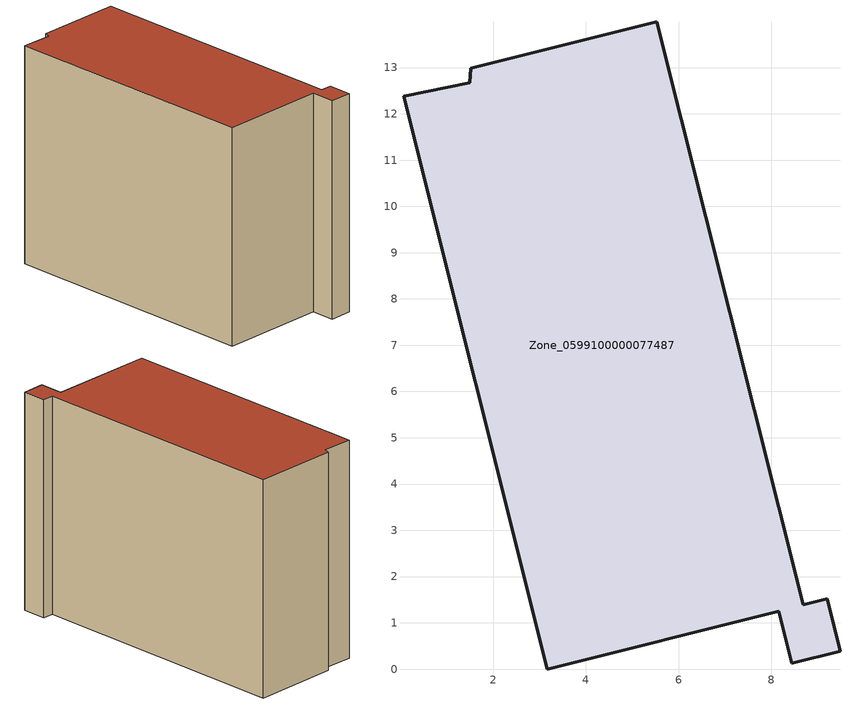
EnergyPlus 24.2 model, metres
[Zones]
Zone_0599100000077487
 floor ground (C_G): 9.49,0.39 8.45,0.13 8.17,1.25 3.16,0 0.06,12.38 1.49,12.67 1.51,12.98 5.53,13.99 8.7,1.39 9.21,1.52 z0
 wall outside (C_F): 8.45,0.13 9.49,0.39 9.21,1.52 8.7,1.39 5.53,13.99 1.51,12.98 1.49,12.67 0.06,12.38 3.16,0 8.17,1.25 8.45,0.13 z0:10.6
 roof outside (C_R): 5.53,13.99 1.51,12.98 1.49,12.67 0.06,12.38 3.16,0 8.17,1.25 8.45,0.13 9.49,0.39 9.21,1.52 8.7,1.39 z10.6
[BUILDING]
Pand.0599100000077487: North Axis=0; Terrain=City; Loads Convergence Tolerance Value=0.04; Temperature Convergence Tolerance Value=0.4; Solar Distribution=FullExterior; Maximum Number of Warmup Days=25; Minimum Number of Warmup Days=1
[Site:Location]
Rotterdam.The.Hague.AP_ZH_NLD Design_Conditions: Latitude=51.96; Longitude=4.45; Time Zone=1; Elevation=-4.5
[SITE:GROUNDTEMPERATURE:BUILDINGSURFACE]
18, 18, 18, 18, 18, 18, 18, 18, 18, 18, 18, 18
[MATERIAL] Thermal Absorptance=0.9; Solar Absorptance=0.7; Visible Absorptance=0.7
Name | Roughness | Thickness | Conductivity | Density | Specific Heat
G.TI.1992-2005 | MediumSmooth | 0.15 | 0.06 | 540 | 1210
F.TI.1992-2005 | Rough | 0.3 | 0.12 | 1920 | 840
R.TI.1992-2005 | MediumRough | 0.2 | 0.08 | 1500 | 1000
[CONSTRUCTION]
C_G: G.TI.1992-2005
C_F: F.TI.1992-2005
C_R: R.TI.1992-2005
[ZONE]
Zone_0599100000077487: Type=1; Multiplier=1; Ceiling Height=Autocalculate; Volume=Autocalculate; Floor Area=autocalculate; Part of Total Floor Area=Yes
[ZONEINFILTRATION:DESIGNFLOWRATE]
Infil_Zone_0599100000077487: Zone or ZoneList or Space or SpaceList=Zone_0599100000077487; Schedule=AlwaysOn; Design Flow Rate Calculation Method=Flow/Area; Flow Rate per Floor Area=0.0015; Constant Term Coefficient=1; Temperature Term Coefficient=0; Velocity Term Coefficient=0; Velocity Squared Term Coefficient=0
[HVACTEMPLATE:ZONE:IDEALLOADSAIRSYSTEM]
Zone_0599100000077487: Maximum Heating Supply Air Temperature=50; Minimum Cooling Supply Air Temperature=13; Maximum Heating Supply Air Humidity Ratio=0.0156; Minimum Cooling Supply Air Humidity Ratio=0.0077; Heating Limit=NoLimit; Cooling Limit=NoLimit; Dehumidification Control Type=ConstantSensibleHeatRatio; Cooling Sensible Heat Ratio=0.7; Dehumidification Setpoint=60; Humidification Control Type=None; Humidification Setpoint=30; Outdoor Air Method=None; Outdoor Air Flow Rate per Person=0.00944; Outdoor Air Flow Rate per Zone Floor Area=0; Outdoor Air Flow Rate per Zone=0; Demand Controlled Ventilation Type=None; Outdoor Air Economizer Type=NoEconomizer; Heat Recovery Type=None; Sensible Heat Recovery Effectiveness=0.7; Latent Heat Recovery Effectiveness=0.65
[ZONECONTROL:THERMOSTAT]
ThermostatControl_Zone_0599100000077487: Zone or ZoneList=Zone_0599100000077487; Control Type Schedule=DualSetpointControlType; Control 1=Thermostat_Zone_0599100000077487; Temperature Difference Between Cutout And Setpoint=0
[THERMOSTATSETPOINT:DUALSETPOINT]
Thermostat_Zone_0599100000077487: Heating Setpoint Temperature Schedule=HeatingSetpoint_Zone_0599100000077487; Cooling Setpoint Temperature Schedule=CoolingSetpoint_Zone_0599100000077487
[SCHEDULE:COMPACT]
HeatingSetpoint_Zone_0599100000077487: Through: 12/31, For: AllDays, Until: 24:00, 21
CoolingSetpoint_Zone_0599100000077487: Through: 12/31, For: AllDays, Until: 24:00, 24
DualSetpointControlType: Through: 12/31, For: AllDays, Until: 24:00, 4
AlwaysOn: Through: 12/31, For: AllDays, Until: 24:00, 1
